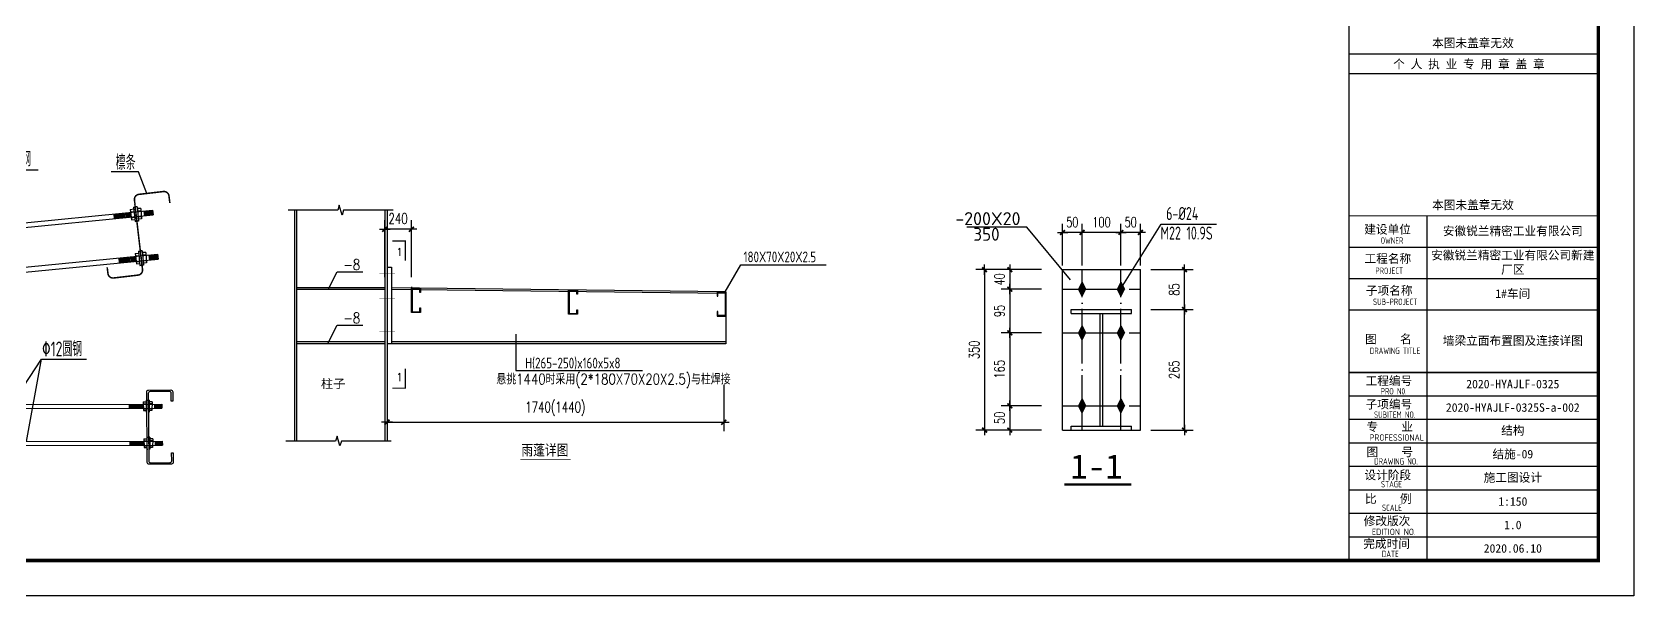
# Model space of a CAD drawing. Extents: x 293620 to 503924, y -252071 to 755100.
# Drawn here: x 424863 to 492302, y -34730 to -10961 of the extents above; entities that cross this region are included whole.
import ezdxf
from ezdxf.enums import TextEntityAlignment as Align

# ---------------------------------------------------------------- set-up
doc = ezdxf.new("R2010")
doc.units = 0
doc.header["$LTSCALE"] = 1000
doc.header["$MEASUREMENT"] = 0
doc.linetypes.add('DOTE', pattern=[2.42, 2, -0.2, 0.02, -0.2])
doc.layers.get('Defpoints').update_dxf_attribs({"color": 250})
for name, color, linetype in [('11', 3, 'Continuous'), ('3T_WOOD', 21, 'Continuous'), ('DOTE', 14, 'DOTE'), ('OTHER', 7, 'Continuous'), ('PT', 4, 'Continuous'), ('PUB_DIM', 171, 'Continuous'), ('PUB_TEXT', 7, 'Continuous'), ('PUB_TITLE', 171, 'Continuous'), ('TEXT', 7, 'Continuous'), ('THIN', 7, 'Continuous'), ('TK', 4, 'Continuous'), ('WINDOW', 140, 'Continuous'), ('XIANGTU', 7, 'Continuous')]:
    doc.layers.add(name, color=color, linetype=linetype)
doc.layers.add('尺寸标注', color=9, linetype='Continuous', lineweight=18)
doc.styles.add('-宋体', font='', dxfattribs={"width": 0.8})
doc.styles.add('_HZHT', font='txt.shx', dxfattribs={"bigfont": 'HZHT.shx'})
doc.styles.add('_HZTXT', font='txt.shx', dxfattribs={"width": 0.8, "bigfont": 'hztxt.shx'})
doc.styles.add('_TSSDENG', font='TSSDENG', dxfattribs={"width": 0.666667})
doc.styles.add('DIM_FONT', font='SIMPLEX', dxfattribs={"width": 0.7, "bigfont": 'GBCBIG'})
doc.styles.add('TSSD_REIN', font='tssdeng.shx', dxfattribs={"width": 0.7, "bigfont": 'tssdchn.shx'})
doc.styles.add('图签宋体', font='', dxfattribs={"height": 300})
doc.styles.get('-宋体').set_extended_font_data('SimSun')
doc.styles.get('图签宋体').set_extended_font_data('NSimSun')
doc.dimstyles.new('DIMN', dxfattribs={"dimtxt": 300, "dimasz": 100, "dimexe": 250, "dimexo": 300, "dimgap": 150, "dimtad": 1, "dimdec": 0, "dimzin": 0, "dimdsep": 46, "dimtxsty": 'DIM_FONT', "dimblk": 'ARCHTICK', "dimcen": 0.09, "dimclrt": 7, "dimazin": 2, "dimtfac": 1, "dimtdec": 0, "dimtix": 1, "dimtmove": 2, "dimatfit": 3, "dimfxl": 0, "dimtolj": 1, "dimtzin": 0, "dimarcsym": 0})

# ---------------------------------------------------------------- blocks, each defined once
blk = doc.blocks.new('GeYuanFrame_75601806', base_point=(20.09, 4.53))
at = {"layer": 'PUB_TITLE'}
blk.add_lwpolyline([(803.09, 14.53), (803.09, 111.33)], dxfattribs=at)
at = {"layer": 'TK'}
for p, q in [((781.09, 102.53), (851.09, 102.53)), ((781.09, 93.73), (851.09, 93.73)), ((781.09, 84.93), (803.09, 84.93)), ((781.09, 84.93), (851.09, 84.93)), ((781.09, 67.37), (851.09, 67.37)), ((781.09, 67.33), (851.09, 67.33)), ((781.09, 60.77), (851.09, 60.77)), ((781.09, 54.17), (851.09, 54.17)), ((781.09, 47.57), (851.09, 47.57)), ((781.09, 40.97), (851.09, 40.97)), ((781.09, 34.37), (851.09, 34.37)), ((781.09, 27.77), (851.09, 27.77)), ((781.09, 21.17), (851.09, 21.17)), ((781.09, 14.53), (851.09, 14.53))]:
    blk.add_line(p, q, dxfattribs=at)
blk.add_lwpolyline([(20.09, 4.53), (20.09, 598.53), (861.09, 598.53), (861.09, 4.53)], close=True, dxfattribs=at)
at = {"layer": 'TK', "const_width": 1}
blk.add_lwpolyline([(45.09, 588.53), (851.09, 588.53), (851.09, 14.53), (45.09, 14.53)], close=True, dxfattribs=at)
at = {"layer": 'TK'}
for points, const_width in [([(781.09, 588.53), (781.09, 14.53)], 0.4), ([(781.09, 156.83), (851.09, 156.83)], 0.35), ([(781.09, 111.33), (851.09, 111.33)], 0.35), ([(781.09, 67.37), (851.09, 67.37)], 0.35)]:
    blk.add_lwpolyline(points, dxfattribs=dict(at, const_width=const_width))
blk.add_lwpolyline([(781.09, 151.33), (851.09, 151.33)], dxfattribs=at)
at = {"layer": 'TK', "style": '图签宋体'}
for s, p in [('本图未盖章无效', (804.43, 158.7)), ('个 人 执 业 专 用 章 盖 章', (793.52, 152.77)), ('本图未盖章无效', (804.43, 113.2)), ('建设单位', (785.39, 106.33)), ('工程名称', (785.47, 98.12)), ('子项名称', (785.85, 89.14)), ('图    名', (785.63, 75.5)), ('工程编号', (785.77, 63.77)), ('子项编号', (785.77, 57.19)), ('专    业', (786.01, 50.88)), ('图    号', (786.02, 43.77)), ('设计阶段', (785.45, 37.32)), ('比    例', (785.59, 30.63)), ('修改版次', (785.24, 24.41)), ('完成时间', (785.11, 18.02))]:
    blk.add_text(s, height=2.4, dxfattribs=at).set_placement(p)
at = {"layer": 'TK', "style": 'TSSD_REIN'}
for s, width, p in [('OWNER', 0.7, (789.98, 103.48)), ('PROJECT', 0.7, (788.52, 95.02)), ('SUB-PROJECT', 0.7, (787.86, 86.3)), ('DRAWING TITLE', 0.7, (786.97, 72.53)), ('PRO N0.', 0.7, (790.01, 61.15)), ('SUBITEM NO.', 0.7, (788.15, 54.58)), ('PROFESSIONAL', 0.8, (786.88, 48.15)), ('DRAWING NO.', 0.7, (788.19, 41.45)), ('STAGE', 0.7, (790.09, 35.03)), ('SCALE', 0.7, (790.38, 28.42)), ('EDITION NO.', 0.8, (787.53, 21.64)), ('DATE', 0.7, (790.33, 15.45))]:
    blk.add_text(s, height=1.8, dxfattribs=dict(at, width=width)).set_placement(p)
at = {"layer": 'TK', "char_height": 2.4, "width": 48, "attachment_point": 5, "style": '图签宋体'}
for s, insert in [('安徽锐兰精密工业有限公司', (827.09, 106.93)), ('安徽锐兰精密工业有限公司新建厂区', (827.09, 98.13)), ('1#车间', (827.09, 89.33)), ('墙梁立面布置图及连接详图', (827.09, 76.13)), ('2020-HYAJLF-0325', (827.09, 64.07)), ('2020-HYAJLF-0325S-a-002', (827.09, 57.47)), ('结构', (827.09, 50.87)), ('结施-09', (827.09, 44.27)), ('施工图设计', (827.09, 37.67)), ('1:150', (827.09, 31.07)), ('1.0', (827.09, 24.47)), ('2020.06.10', (827.09, 17.88))]:
    blk.add_mtext(s, dxfattribs=dict(at, insert=insert))
blk = doc.blocks.new('_DIMX')
blk.add_line((-150, 0), (150, 0))
at = {"const_width": 50}
blk.add_lwpolyline([(-70, -70), (70, 70)], dxfattribs=at)
blk = doc.blocks.new('*D479')
at = {"layer": 'Defpoints', "color": 0}
for p in [(3164519, -11337), (3162244, -17184), (3164519, -17184)]:
    blk.add_point(p, dxfattribs=at)
at = {"layer": 'PUB_DIM', "color": 0, "lineweight": -2}
for p, q in [((3164144, -11337), (3161932, -11337)), ((3162244, -11338), (3162244, -17183)), ((3164144, -17184), (3161932, -17184))]:
    blk.add_line(p, q, dxfattribs=at)
at = {"layer": 'PUB_DIM', "color": 0, "lineweight": -2, "xscale": 1.25, "yscale": 1.25, "zscale": 1.25}
for p, rotation in [((3162244, -11337), 90), ((3162244, -17184), 270)]:
    blk.add_blockref('_DIMX', p, dxfattribs=dict(at, rotation=rotation))
at = {"layer": 'PUB_DIM', "color": 7, "insert": (3161869, -14260), "char_height": 375, "attachment_point": 5, "rotation": 90, "style": 'DIM_FONT'}
blk.add_mtext('\\A1;350', dxfattribs=at)
blk = doc.blocks.new('_ArchTick')
at = {"color": 0, "linetype": 'ByBlock', "const_width": 0.4}
blk.add_lwpolyline([(-0.5, -0.5), (0.5, 0.5)], dxfattribs=at)
blk = doc.blocks.new('*D480')
at = {"layer": 'Defpoints', "color": 0}
for p in [(3164692, -11337), (3163165, -12045), (3164692, -12045)]:
    blk.add_point(p, dxfattribs=at)
at = {"layer": 'PUB_DIM', "color": 0, "lineweight": -2}
for p, q in [((3164317, -11337), (3162853, -11337)), ((3163165, -11335), (3163165, -11334)), ((3163165, -11337), (3163165, -12045)), ((3164317, -12045), (3162853, -12045)), ((3163165, -12047), (3163165, -12048))]:
    blk.add_line(p, q, dxfattribs=at)
at = {"layer": 'PUB_DIM', "color": 0, "lineweight": -2, "xscale": 1.25, "yscale": 1.25, "zscale": 1.25}
for p, rotation in [((3163165, -11337), 270), ((3163165, -12045), 90)]:
    blk.add_blockref('_DIMX', p, dxfattribs=dict(at, rotation=rotation))
at = {"layer": 'PUB_DIM', "color": 7, "insert": (3162790, -11691), "char_height": 375, "attachment_point": 5, "rotation": 90, "style": 'DIM_FONT'}
blk.add_mtext('\\A1;40', dxfattribs=at)
blk = doc.blocks.new('*D481')
at = {"layer": 'Defpoints', "color": 0}
for p in [(3164692, -12045), (3163165, -13640), (3164692, -13640)]:
    blk.add_point(p, dxfattribs=at)
at = {"layer": 'PUB_DIM', "color": 0, "lineweight": -2}
for p, q in [((3164317, -12045), (3162853, -12045)), ((3163165, -12047), (3163165, -13639)), ((3164317, -13640), (3162853, -13640))]:
    blk.add_line(p, q, dxfattribs=at)
at = {"layer": 'PUB_DIM', "color": 0, "lineweight": -2, "xscale": 1.25, "yscale": 1.25, "zscale": 1.25}
for p, rotation in [((3163165, -12045), 90), ((3163165, -13640), 270)]:
    blk.add_blockref('_DIMX', p, dxfattribs=dict(at, rotation=rotation))
at = {"layer": 'PUB_DIM', "color": 7, "insert": (3162790, -12843), "char_height": 375, "attachment_point": 5, "rotation": 90, "style": 'DIM_FONT'}
blk.add_mtext('\\A1;95', dxfattribs=at)
blk = doc.blocks.new('*D482')
at = {"layer": 'Defpoints', "color": 0}
for p in [(3164692, -16298), (3163165, -17184), (3164692, -17184)]:
    blk.add_point(p, dxfattribs=at)
at = {"layer": 'PUB_DIM', "color": 0, "lineweight": -2}
for p, q in [((3164317, -16298), (3162853, -16298)), ((3163165, -16299), (3163165, -17183)), ((3164317, -17184), (3162853, -17184))]:
    blk.add_line(p, q, dxfattribs=at)
at = {"layer": 'PUB_DIM', "color": 0, "lineweight": -2, "xscale": 1.25, "yscale": 1.25, "zscale": 1.25}
for p, rotation in [((3163165, -16298), 90), ((3163165, -17184), 270)]:
    blk.add_blockref('_DIMX', p, dxfattribs=dict(at, rotation=rotation))
at = {"layer": 'PUB_DIM', "color": 7, "insert": (3162790, -16741), "char_height": 375, "attachment_point": 5, "rotation": 90, "style": 'DIM_FONT'}
blk.add_mtext('\\A1;50', dxfattribs=at)
blk = doc.blocks.new('*D483')
at = {"layer": 'Defpoints', "color": 0}
for p in [(3164692, -13640), (3163165, -16298), (3164692, -16298)]:
    blk.add_point(p, dxfattribs=at)
at = {"layer": 'PUB_DIM', "color": 0, "lineweight": -2}
for p, q in [((3164317, -13640), (3162853, -13640)), ((3163165, -13641), (3163165, -16297)), ((3164317, -16298), (3162853, -16298))]:
    blk.add_line(p, q, dxfattribs=at)
at = {"layer": 'PUB_DIM', "color": 0, "lineweight": -2, "xscale": 1.25, "yscale": 1.25, "zscale": 1.25}
for p, rotation in [((3163165, -13640), 90), ((3163165, -16298), 270)]:
    blk.add_blockref('_DIMX', p, dxfattribs=dict(at, rotation=rotation))
at = {"layer": 'PUB_DIM', "color": 7, "insert": (3162790, -14969), "char_height": 375, "attachment_point": 5, "rotation": 90, "style": 'DIM_FONT'}
blk.add_mtext('\\A1;165', dxfattribs=at)
blk = doc.blocks.new('*D484')
at = {"layer": 'Defpoints', "color": 0}
for p in [(3167212, -9980), (3167212, -11561), (3167921, -11561)]:
    blk.add_point(p, dxfattribs=at)
at = {"layer": 'PUB_DIM', "color": 0, "lineweight": -2}
for p, q in [((3167212, -11186), (3167212, -9668)), ((3167921, -11186), (3167921, -9668)), ((3167211, -9980), (3167210, -9980)), ((3167921, -9980), (3167212, -9980)), ((3167922, -9980), (3167924, -9980))]:
    blk.add_line(p, q, dxfattribs=at)
at = {"layer": 'PUB_DIM', "color": 0, "lineweight": -2, "xscale": 1.25, "yscale": 1.25, "zscale": 1.25}
blk.add_blockref('_DIMX', (3167212, -9980), dxfattribs=at)
at = {"layer": 'PUB_DIM', "color": 0, "lineweight": -2, "xscale": 1.25, "yscale": 1.25, "zscale": 1.25, "rotation": 180}
blk.add_blockref('_DIMX', (3167921, -9980), dxfattribs=at)
at = {"layer": 'PUB_DIM', "color": 7, "insert": (3167567, -9605), "char_height": 375, "attachment_point": 5, "style": 'DIM_FONT'}
blk.add_mtext('\\A1;50', dxfattribs=at)
blk = doc.blocks.new('*D485')
at = {"layer": 'Defpoints', "color": 0}
for p in [(3165795, -9980), (3165795, -11561), (3167212, -11561)]:
    blk.add_point(p, dxfattribs=at)
at = {"layer": 'PUB_DIM', "color": 0, "lineweight": -2}
for p, q in [((3165795, -11186), (3165795, -9668)), ((3167212, -11186), (3167212, -9668)), ((3167211, -9980), (3165796, -9980))]:
    blk.add_line(p, q, dxfattribs=at)
at = {"layer": 'PUB_DIM', "color": 0, "lineweight": -2, "xscale": 1.25, "yscale": 1.25, "zscale": 1.25, "rotation": 180}
blk.add_blockref('_DIMX', (3165795, -9980), dxfattribs=at)
at = {"layer": 'PUB_DIM', "color": 0, "lineweight": -2, "xscale": 1.25, "yscale": 1.25, "zscale": 1.25}
blk.add_blockref('_DIMX', (3167212, -9980), dxfattribs=at)
at = {"layer": 'PUB_DIM', "color": 7, "insert": (3166504, -9605), "char_height": 375, "attachment_point": 5, "style": 'DIM_FONT'}
blk.add_mtext('\\A1;100', dxfattribs=at)
blk = doc.blocks.new('*D486')
at = {"layer": 'Defpoints', "color": 0}
for p in [(3165086, -9980), (3165086, -11561), (3165795, -11561)]:
    blk.add_point(p, dxfattribs=at)
at = {"layer": 'PUB_DIM', "color": 0, "lineweight": -2}
for p, q in [((3165086, -11186), (3165086, -9668)), ((3165795, -11186), (3165795, -9668)), ((3165085, -9980), (3165084, -9980)), ((3165795, -9980), (3165086, -9980)), ((3165796, -9980), (3165797, -9980))]:
    blk.add_line(p, q, dxfattribs=at)
at = {"layer": 'PUB_DIM', "color": 0, "lineweight": -2, "xscale": 1.25, "yscale": 1.25, "zscale": 1.25}
blk.add_blockref('_DIMX', (3165086, -9980), dxfattribs=at)
at = {"layer": 'PUB_DIM', "color": 0, "lineweight": -2, "xscale": 1.25, "yscale": 1.25, "zscale": 1.25, "rotation": 180}
blk.add_blockref('_DIMX', (3165795, -9980), dxfattribs=at)
at = {"layer": 'PUB_DIM', "color": 7, "insert": (3165441, -9605), "char_height": 375, "attachment_point": 5, "style": 'DIM_FONT'}
blk.add_mtext('\\A1;50', dxfattribs=at)
blk = doc.blocks.new('*D487')
at = {"layer": 'Defpoints', "color": 0}
for p in [(3167921, -11337), (3169526, -11337), (3167921, -12790)]:
    blk.add_point(p, dxfattribs=at)
at = {"layer": 'PUB_DIM', "color": 0, "lineweight": -2}
for p, q in [((3168296, -11337), (3169838, -11337)), ((3169526, -12788), (3169526, -11338)), ((3168296, -12790), (3169838, -12790))]:
    blk.add_line(p, q, dxfattribs=at)
at = {"layer": 'PUB_DIM', "color": 0, "lineweight": -2, "xscale": 1.25, "yscale": 1.25, "zscale": 1.25}
for p, rotation in [((3169526, -11337), 90), ((3169526, -12790), 270)]:
    blk.add_blockref('_DIMX', p, dxfattribs=dict(at, rotation=rotation))
at = {"layer": 'PUB_DIM', "color": 7, "insert": (3169151, -12063), "char_height": 375, "attachment_point": 5, "rotation": 90, "style": 'DIM_FONT'}
blk.add_mtext('\\A1;85', dxfattribs=at)
blk = doc.blocks.new('*D488')
at = {"layer": 'Defpoints', "color": 0}
for p in [(3167921, -12790), (3169526, -12790), (3167921, -17184)]:
    blk.add_point(p, dxfattribs=at)
at = {"layer": 'PUB_DIM', "color": 0, "lineweight": -2}
for p, q in [((3168296, -12790), (3169838, -12790)), ((3169526, -17183), (3169526, -12791)), ((3168296, -17184), (3169838, -17184))]:
    blk.add_line(p, q, dxfattribs=at)
at = {"layer": 'PUB_DIM', "color": 0, "lineweight": -2, "xscale": 1.25, "yscale": 1.25, "zscale": 1.25}
for p, rotation in [((3169526, -12790), 90), ((3169526, -17184), 270)]:
    blk.add_blockref('_DIMX', p, dxfattribs=dict(at, rotation=rotation))
at = {"layer": 'PUB_DIM', "color": 7, "insert": (3169151, -14987), "char_height": 375, "attachment_point": 5, "rotation": 90, "style": 'DIM_FONT'}
blk.add_mtext('\\A1;265', dxfattribs=at)
blk = doc.blocks.new('A$C00360C84')
at = {"layer": 'WINDOW'}
blk.add_lwpolyline([(177.9, 74.9), (183.8, 25.3, -0.414214), (175.1, 14.2), (55.9, 0, -0.414214), (44.8, 8.8), (0, 386.1, -0.414214), (8.8, 397.2), (127.9, 411.4, -0.414214), (139, 402.6), (144.9, 353), (137, 352), (132, 393.7, 0.414214), (120.9, 402.5), (17.6, 390.2, 0.414214), (8.9, 379.1), (51.8, 17.6, 0.414214), (62.9, 8.9), (166.2, 21.2, 0.414214), (175, 32.3), (170, 74)], format="xyb", close=True, dxfattribs=at)
blk = doc.blocks.new('45654654')
at = {"layer": '11'}
for p, q in [((-254750, -25953), (-254132, -24561)), ((-254007, -27029), (-254132, -24561)), ((-254132, -24561), (-252793, -24561)), ((-250456, -24607), (-251091, -24607)), ((-250262, -25108), (-250456, -24607)), ((-256325, -25121), (-256816, -25121)), ((-256103, -25704), (-256325, -25121)), ((-256663, -26141), (-250130, -25498)), ((-256651, -26251), (-250118, -25609)), ((-251033, -25587), (-251021, -25697)), ((-251006, -25584), (-250994, -25695)), ((-250980, -25581), (-250968, -25692)), ((-250953, -25578), (-250942, -25689)), ((-250927, -25575), (-250915, -25686)), ((-250900, -25573), (-250889, -25683)), ((-250874, -25570), (-250862, -25680)), ((-250848, -25567), (-250836, -25677)), ((-250821, -25564), (-250809, -25674)), ((-250795, -25561), (-250783, -25672)), ((-250761, -25562), (-250749, -25672)), ((-250735, -25559), (-250723, -25669)), ((-250708, -25556), (-250696, -25666)), ((-250682, -25553), (-250670, -25664)), ((-250655, -25550), (-250643, -25661)), ((-250649, -25479), (-250567, -25469)), ((-250649, -25479), (-250619, -25723)), ((-250642, -25536), (-250562, -25526)), ((-250625, -25674), (-250548, -25664)), ((-250619, -25723), (-250543, -25714)), ((-250571, -25428), (-250539, -25424)), ((-250571, -25428), (-250538, -25758)), ((-250490, -25421), (-250512, -25422)), ((-250490, -25421), (-250458, -25750)), ((-250404, -25455), (-250486, -25461)), ((-250400, -25512), (-250481, -25518)), ((-250390, -25651), (-250468, -25656)), ((-250386, -25700), (-250463, -25706)), ((-250404, -25455), (-250386, -25700)), ((-250331, -25518), (-250319, -25629)), ((-250305, -25515), (-250293, -25626)), ((-250278, -25512), (-250266, -25623)), ((-250252, -25509), (-250240, -25620)), ((-250225, -25507), (-250214, -25617)), ((-250199, -25504), (-250187, -25614)), ((-250176, -25504), (-250164, -25614)), ((-250150, -25501), (-250138, -25611)), ((-250130, -25498), (-250118, -25609)), ((-260189, -26489), (-255939, -26069)), ((-256463, -26051), (-256381, -26041)), ((-256463, -26051), (-256381, -26041)), ((-256463, -26051), (-256433, -26295)), ((-256463, -26051), (-256433, -26295)), ((-256385, -26000), (-256361, -25997)), ((-256385, -26000), (-256361, -25997)), ((-256385, -26000), (-256352, -26329)), ((-256385, -26000), (-256352, -26329)), ((-256312, -25993), (-256333, -25994)), ((-256312, -25993), (-256333, -25994)), ((-256312, -25993), (-256280, -26322)), ((-256312, -25993), (-256280, -26322)), ((-256226, -26027), (-256308, -26033)), ((-256226, -26027), (-256308, -26033)), ((-256222, -26085), (-256303, -26090)), ((-256222, -26085), (-256303, -26090)), ((-256226, -26027), (-256208, -26273)), ((-256226, -26027), (-256208, -26273)), ((-256186, -26095), (-256174, -26206)), ((-256159, -26092), (-256147, -26203)), ((-256140, -26089), (-256128, -26200)), ((-256133, -26090), (-256121, -26200)), ((-256114, -26086), (-256102, -26197)), ((-256106, -26087), (-256094, -26197)), ((-256087, -26083), (-256075, -26194)), ((-256080, -26084), (-256068, -26194)), ((-256061, -26081), (-256049, -26191)), ((-256053, -26081), (-256041, -26192)), ((-256034, -26078), (-256022, -26188)), ((-256027, -26078), (-256015, -26189)), ((-256008, -26075), (-255996, -26185)), ((-255985, -26075), (-255973, -26185)), ((-255958, -26072), (-255947, -26183)), ((-255939, -26069), (-255927, -26180)), ((-250538, -25758), (-250511, -25754)), ((-250458, -25750), (-250479, -25752)), ((-260177, -26599), (-255927, -26180)), ((-256842, -26158), (-256830, -26269)), ((-256815, -26155), (-256803, -26266)), ((-256789, -26152), (-256777, -26263)), ((-256762, -26149), (-256750, -26260)), ((-256736, -26147), (-256724, -26257)), ((-256709, -26144), (-256697, -26254)), ((-256683, -26141), (-256671, -26251)), ((-256663, -26141), (-256651, -26251)), ((-256656, -26138), (-256644, -26248)), ((-256636, -26138), (-256624, -26248)), ((-256630, -26135), (-256618, -26246)), ((-256610, -26135), (-256598, -26245)), ((-256603, -26132), (-256591, -26243)), ((-256583, -26132), (-256571, -26243)), ((-256570, -26133), (-256558, -26243)), ((-256557, -26129), (-256545, -26240)), ((-256543, -26130), (-256531, -26240)), ((-256530, -26126), (-256518, -26237)), ((-256517, -26127), (-256505, -26238)), ((-256504, -26124), (-256492, -26234)), ((-256490, -26124), (-256478, -26235)), ((-256477, -26121), (-256466, -26231)), ((-256464, -26121), (-256452, -26232)), ((-256456, -26108), (-256376, -26098)), ((-256451, -26107), (-256370, -26097)), ((-256439, -26245), (-256362, -26236)), ((-256439, -26245), (-256362, -26236)), ((-256433, -26295), (-256357, -26285)), ((-256433, -26295), (-256357, -26285)), ((-256352, -26329), (-256332, -26327)), ((-256347, -26329), (-256327, -26326)), ((-256280, -26322), (-256301, -26324)), ((-256280, -26322), (-256301, -26324)), ((-256212, -26223), (-256289, -26228)), ((-256212, -26223), (-256289, -26228)), ((-256208, -26273), (-256285, -26278)), ((-256208, -26273), (-256285, -26278)), ((-250456, -26455), (-250424, -26451)), ((-250456, -26455), (-250423, -26784)), ((-250375, -26447), (-250396, -26448)), ((-250375, -26447), (-250343, -26776)), ((-256547, -27167), (-250014, -26524)), ((-256535, -27278), (-250002, -26635)), ((-250917, -26613), (-250905, -26724)), ((-250891, -26610), (-250879, -26721)), ((-250864, -26607), (-250852, -26718)), ((-250838, -26605), (-250826, -26715)), ((-250811, -26602), (-250799, -26712)), ((-250785, -26599), (-250773, -26709)), ((-250758, -26596), (-250746, -26707)), ((-250732, -26593), (-250720, -26704)), ((-250705, -26590), (-250693, -26701)), ((-250679, -26587), (-250667, -26698)), ((-250645, -26588), (-250633, -26699)), ((-250619, -26585), (-250607, -26696)), ((-250592, -26582), (-250580, -26693)), ((-250566, -26579), (-250554, -26690)), ((-250539, -26577), (-250528, -26687)), ((-250534, -26505), (-250452, -26495)), ((-250534, -26505), (-250503, -26749)), ((-250527, -26562), (-250446, -26552)), ((-250509, -26700), (-250432, -26690)), ((-250503, -26749), (-250427, -26740)), ((-250423, -26784), (-250396, -26781)), ((-250288, -26482), (-250371, -26487)), ((-250284, -26539), (-250365, -26545)), ((-250343, -26776), (-250363, -26778)), ((-250274, -26677), (-250352, -26683)), ((-250271, -26727), (-250347, -26732)), ((-250288, -26482), (-250271, -26727)), ((-250216, -26544), (-250204, -26655)), ((-250189, -26541), (-250177, -26652)), ((-250163, -26539), (-250151, -26649)), ((-250136, -26536), (-250124, -26646)), ((-250110, -26533), (-250098, -26643)), ((-250083, -26530), (-250071, -26641)), ((-250060, -26530), (-250049, -26641)), ((-250034, -26527), (-250022, -26638)), ((-250014, -26524), (-250002, -26635)), ((-260075, -27515), (-255823, -27095)), ((-260063, -27626), (-255811, -27206)), ((-256726, -27184), (-256714, -27295)), ((-256700, -27181), (-256688, -27292)), ((-256673, -27179), (-256661, -27289)), ((-256647, -27176), (-256635, -27286)), ((-256620, -27173), (-256608, -27283)), ((-256594, -27170), (-256582, -27281)), ((-256567, -27167), (-256555, -27278)), ((-256547, -27167), (-256535, -27278)), ((-256541, -27164), (-256529, -27275)), ((-256521, -27164), (-256509, -27275)), ((-256514, -27161), (-256502, -27272)), ((-256494, -27161), (-256482, -27272)), ((-256488, -27159), (-256476, -27269)), ((-256468, -27158), (-256456, -27269)), ((-256454, -27159), (-256442, -27270)), ((-256441, -27156), (-256429, -27266)), ((-256428, -27156), (-256416, -27267)), ((-256415, -27153), (-256403, -27263)), ((-256401, -27153), (-256389, -27264)), ((-256388, -27150), (-256376, -27260)), ((-256375, -27151), (-256363, -27261)), ((-256362, -27147), (-256350, -27258)), ((-256348, -27077), (-256266, -27067)), ((-256348, -27077), (-256266, -27067)), ((-256348, -27077), (-256317, -27321)), ((-256348, -27077), (-256317, -27321)), ((-256348, -27148), (-256336, -27258)), ((-256341, -27134), (-256260, -27124)), ((-256336, -27133), (-256255, -27123)), ((-256270, -27026), (-256245, -27023)), ((-256270, -27026), (-256245, -27023)), ((-256270, -27026), (-256237, -27356)), ((-256270, -27026), (-256237, -27356)), ((-256197, -27019), (-256218, -27021)), ((-256197, -27019), (-256218, -27021)), ((-256197, -27019), (-256165, -27349)), ((-256197, -27019), (-256165, -27349)), ((-256110, -27054), (-256193, -27060)), ((-256110, -27054), (-256193, -27060)), ((-256106, -27111), (-256187, -27117)), ((-256106, -27111), (-256187, -27117)), ((-256110, -27054), (-256092, -27299)), ((-256110, -27054), (-256092, -27299)), ((-256070, -27122), (-256058, -27232)), ((-256043, -27119), (-256032, -27229)), ((-256025, -27115), (-256013, -27226)), ((-256017, -27116), (-256005, -27226)), ((-255998, -27113), (-255986, -27223)), ((-255991, -27113), (-255979, -27224)), ((-255972, -27110), (-255960, -27220)), ((-255964, -27110), (-255952, -27221)), ((-255945, -27107), (-255933, -27217)), ((-255938, -27107), (-255926, -27218)), ((-255919, -27104), (-255907, -27215)), ((-255911, -27104), (-255899, -27215)), ((-255892, -27101), (-255880, -27212)), ((-255869, -27101), (-255857, -27212)), ((-255843, -27098), (-255831, -27209)), ((-255823, -27095), (-255811, -27206)), ((-256323, -27272), (-256246, -27262)), ((-256323, -27272), (-256246, -27262)), ((-256317, -27321), (-256241, -27312)), ((-256317, -27321), (-256241, -27312)), ((-256237, -27356), (-256216, -27353)), ((-256232, -27355), (-256211, -27353)), ((-256165, -27349), (-256185, -27350)), ((-256165, -27349), (-256185, -27350)), ((-256096, -27249), (-256174, -27255)), ((-256096, -27249), (-256174, -27255)), ((-256092, -27299), (-256169, -27304)), ((-256092, -27299), (-256169, -27304)), ((-258388, -30026), (-257698, -28968)), ((-258045, -30886), (-257698, -28968)), ((-257698, -28968), (-256654, -28968)), ((-253403, -30026), (-252713, -28968)), ((-253061, -30886), (-252713, -28968)), ((-252713, -28968), (-251670, -28968)), ((-254937, -29643), (-254657, -29085)), ((-254657, -29085), (-253883, -29085)), ((-260388, -30028), (-254780, -30023)), ((-260388, -30026), (-260387, -30121)), ((-260387, -30121), (-254779, -30115)), ((-260365, -30026), (-260364, -30118)), ((-260343, -30025), (-260342, -30118)), ((-260321, -30025), (-260320, -30118)), ((-260299, -30025), (-260298, -30118)), ((-260277, -30025), (-260276, -30117)), ((-260254, -30025), (-260254, -30117)), ((-260232, -30024), (-260231, -30117)), ((-260211, -29968), (-260142, -29966)), ((-260211, -29968), (-260205, -30172)), ((-260209, -30015), (-260142, -30013)), ((-260206, -30131), (-260141, -30129)), ((-260205, -30172), (-260141, -30171)), ((-260142, -29932), (-260121, -29931)), ((-260142, -29932), (-260141, -30208)), ((-260081, -29932), (-260098, -29931)), ((-260081, -29932), (-260081, -30207)), ((-260012, -29967), (-260081, -29966)), ((-260013, -30015), (-260081, -30013)), ((-260016, -30131), (-260081, -30129)), ((-260017, -30172), (-260081, -30171)), ((-260012, -29967), (-260017, -30172)), ((-259988, -30027), (-259987, -30120)), ((-259966, -30027), (-259965, -30119)), ((-259944, -30026), (-259943, -30119)), ((-259922, -30026), (-259921, -30119)), ((-259899, -30026), (-259898, -30119)), ((-259877, -30026), (-259876, -30118)), ((-259855, -30026), (-259854, -30118)), ((-255536, -30023), (-255535, -30116)), ((-255514, -30023), (-255513, -30116)), ((-255492, -30023), (-255491, -30115)), ((-255470, -30023), (-255469, -30115)), ((-255448, -30022), (-255447, -30115)), ((-255425, -30022), (-255425, -30115)), ((-255403, -30022), (-255402, -30114)), ((-255387, -30023), (-249916, -30020)), ((-255387, -30023), (-255386, -30116)), ((-255386, -30116), (-249915, -30113)), ((-255381, -30022), (-255380, -30114)), ((-255364, -30023), (-255363, -30116)), ((-255359, -30021), (-255358, -30114)), ((-255342, -30023), (-255341, -30116)), ((-255337, -30021), (-255336, -30114)), ((-255320, -30023), (-255319, -30115)), ((-255309, -30024), (-255308, -30117)), ((-255298, -30022), (-255297, -30115)), ((-255287, -30024), (-255286, -30117)), ((-255276, -30022), (-255275, -30115)), ((-255264, -30024), (-255264, -30117)), ((-255253, -30022), (-255253, -30115)), ((-255242, -30024), (-255241, -30116)), ((-255231, -30022), (-255230, -30114)), ((-255220, -30023), (-255219, -30116)), ((-255214, -29965), (-255145, -29963)), ((-255214, -29965), (-255145, -29963)), ((-255214, -29965), (-255208, -30170)), ((-255214, -29965), (-255208, -30170)), ((-255213, -30013), (-255145, -30011)), ((-255210, -30128), (-255145, -30127)), ((-255210, -30128), (-255145, -30127)), ((-255208, -30013), (-255141, -30011)), ((-255208, -30170), (-255145, -30168)), ((-255208, -30170), (-255145, -30168)), ((-255145, -29929), (-255125, -29929)), ((-255145, -29929), (-255125, -29929)), ((-255145, -29929), (-255144, -30205)), ((-255145, -29929), (-255144, -30205)), ((-255084, -29929), (-255102, -29929)), ((-255084, -29929), (-255102, -29929)), ((-255084, -29929), (-255084, -30205)), ((-255084, -29929), (-255084, -30205)), ((-255015, -29965), (-255084, -29963)), ((-255015, -29965), (-255084, -29963)), ((-255016, -30013), (-255084, -30011)), ((-255016, -30013), (-255084, -30011)), ((-255019, -30128), (-255084, -30126)), ((-255019, -30128), (-255084, -30126)), ((-255020, -30170), (-255084, -30168)), ((-255020, -30170), (-255084, -30168)), ((-255015, -29965), (-255020, -30170)), ((-255015, -29965), (-255020, -30170)), ((-254987, -30024), (-254986, -30117)), ((-254965, -30024), (-254964, -30117)), ((-254949, -30023), (-254948, -30116)), ((-254943, -30024), (-254942, -30117)), ((-254927, -30023), (-254926, -30115)), ((-254921, -30024), (-254920, -30116)), ((-254905, -30023), (-254904, -30115)), ((-254898, -30023), (-254897, -30116)), ((-254882, -30022), (-254881, -30115)), ((-254876, -30023), (-254875, -30116)), ((-254860, -30022), (-254859, -30115)), ((-254854, -30023), (-254853, -30116)), ((-254838, -30022), (-254837, -30114)), ((-254819, -30024), (-254818, -30116)), ((-254797, -30024), (-254796, -30116)), ((-254780, -30023), (-254779, -30115)), ((-250672, -30020), (-250671, -30113)), ((-250650, -30020), (-250649, -30113)), ((-250628, -30020), (-250627, -30113)), ((-250606, -30020), (-250605, -30112)), ((-250584, -30020), (-250583, -30112)), ((-250561, -30019), (-250560, -30112)), ((-250539, -30019), (-250538, -30112)), ((-250517, -30019), (-250516, -30112)), ((-250495, -30019), (-250494, -30111)), ((-250473, -30018), (-250472, -30111)), ((-250445, -30022), (-250444, -30114)), ((-250423, -30021), (-250422, -30114)), ((-250400, -30021), (-250400, -30114)), ((-250378, -30021), (-250377, -30114)), ((-250356, -30021), (-250355, -30113)), ((-250346, -29962), (-250277, -29960)), ((-250346, -29962), (-250340, -30167)), ((-250344, -30010), (-250276, -30008)), ((-250341, -30126), (-250276, -30124)), ((-250340, -30167), (-250276, -30165)), ((-250277, -29926), (-250276, -30202)), ((-250277, -29926), (-250250, -29926)), ((-250209, -29927), (-250227, -29926)), ((-250209, -29927), (-250209, -30202)), ((-250140, -29962), (-250209, -29961)), ((-250141, -30010), (-250209, -30008)), ((-250144, -30126), (-250209, -30124)), ((-250145, -30167), (-250209, -30165)), ((-250140, -29962), (-250145, -30167)), ((-250085, -30020), (-250084, -30113)), ((-250063, -30020), (-250062, -30113)), ((-250041, -30020), (-250040, -30112)), ((-250018, -30020), (-250017, -30112)), ((-249996, -30019), (-249995, -30112)), ((-249974, -30019), (-249973, -30112)), ((-249955, -30021), (-249954, -30114)), ((-249933, -30021), (-249932, -30113)), ((-249916, -30020), (-249915, -30113)), ((-260141, -30208), (-260124, -30207)), ((-260081, -30207), (-260098, -30207)), ((-255144, -30205), (-255127, -30205)), ((-255140, -30205), (-255123, -30205)), ((-255084, -30205), (-255101, -30204)), ((-255084, -30205), (-255101, -30204)), ((-250276, -30202), (-250253, -30202)), ((-250209, -30202), (-250226, -30202)), ((-260375, -30889), (-254767, -30883)), ((-260375, -30886), (-260374, -30981)), ((-260353, -30886), (-260352, -30979)), ((-260331, -30886), (-260330, -30979)), ((-260308, -30886), (-260307, -30978)), ((-260286, -30886), (-260285, -30978)), ((-260264, -30885), (-260263, -30978)), ((-260242, -30885), (-260241, -30978)), ((-260220, -30885), (-260219, -30978)), ((-260198, -30828), (-260129, -30826)), ((-260198, -30828), (-260192, -31033)), ((-260197, -30876), (-260129, -30874)), ((-260129, -30792), (-260109, -30792)), ((-260129, -30792), (-260128, -31068)), ((-260068, -30792), (-260086, -30792)), ((-260068, -30792), (-260068, -31068)), ((-259999, -30828), (-260068, -30826)), ((-260000, -30876), (-260068, -30874)), ((-259999, -30828), (-260004, -31033)), ((-259975, -30887), (-259975, -30980)), ((-259953, -30887), (-259952, -30980)), ((-259931, -30887), (-259930, -30980)), ((-259909, -30887), (-259908, -30979)), ((-259887, -30887), (-259886, -30979)), ((-259865, -30886), (-259864, -30979)), ((-259842, -30886), (-259841, -30979)), ((-255524, -30884), (-255523, -30976)), ((-255501, -30884), (-255501, -30976)), ((-255479, -30883), (-255478, -30976)), ((-255457, -30883), (-255456, -30976)), ((-255435, -30883), (-255434, -30976)), ((-255413, -30883), (-255412, -30975)), ((-255391, -30882), (-255390, -30975)), ((-255374, -30884), (-249903, -30881)), ((-255374, -30884), (-255373, -30977)), ((-255368, -30882), (-255367, -30975)), ((-255352, -30884), (-255351, -30976)), ((-255346, -30882), (-255345, -30975)), ((-255330, -30883), (-255329, -30976)), ((-255324, -30882), (-255323, -30974)), ((-255307, -30883), (-255306, -30976)), ((-255296, -30885), (-255295, -30978)), ((-255285, -30883), (-255284, -30976)), ((-255274, -30885), (-255273, -30977)), ((-255263, -30883), (-255262, -30975)), ((-255252, -30884), (-255251, -30977)), ((-255241, -30883), (-255240, -30975)), ((-255230, -30884), (-255229, -30977)), ((-255219, -30882), (-255218, -30975)), ((-255207, -30884), (-255206, -30977)), ((-255201, -30826), (-255132, -30824)), ((-255201, -30826), (-255132, -30824)), ((-255201, -30826), (-255196, -31030)), ((-255201, -30826), (-255196, -31030)), ((-255200, -30873), (-255132, -30872)), ((-255196, -30873), (-255128, -30871)), ((-255132, -30790), (-255112, -30789)), ((-255132, -30790), (-255112, -30789)), ((-255132, -30790), (-255132, -31066)), ((-255132, -30790), (-255132, -31066)), ((-255071, -30790), (-255089, -30789)), ((-255071, -30790), (-255089, -30789)), ((-255071, -30790), (-255071, -31065)), ((-255071, -30790), (-255071, -31065)), ((-255002, -30825), (-255071, -30824)), ((-255002, -30825), (-255071, -30824)), ((-255003, -30873), (-255071, -30871)), ((-255003, -30873), (-255071, -30871)), ((-255002, -30825), (-255008, -31030)), ((-255002, -30825), (-255008, -31030)), ((-254974, -30885), (-254974, -30978)), ((-254952, -30885), (-254951, -30977)), ((-254936, -30884), (-254935, -30976)), ((-254930, -30885), (-254929, -30977)), ((-254914, -30883), (-254913, -30976)), ((-254908, -30884), (-254907, -30977)), ((-254892, -30883), (-254891, -30976)), ((-254886, -30884), (-254885, -30977)), ((-254870, -30883), (-254869, -30976)), ((-254864, -30884), (-254863, -30976)), ((-254848, -30883), (-254847, -30975)), ((-254841, -30884), (-254840, -30976)), ((-254825, -30882), (-254824, -30975)), ((-254806, -30884), (-254805, -30977)), ((-254784, -30884), (-254783, -30977)), ((-254767, -30883), (-254766, -30976)), ((-250660, -30881), (-250659, -30974)), ((-250637, -30881), (-250637, -30973)), ((-250615, -30881), (-250614, -30973)), ((-250593, -30880), (-250592, -30973)), ((-250571, -30880), (-250570, -30973)), ((-250549, -30880), (-250548, -30973)), ((-250527, -30880), (-250526, -30972)), ((-250504, -30879), (-250503, -30972)), ((-250482, -30879), (-250481, -30972)), ((-250460, -30879), (-250459, -30972)), ((-250432, -30882), (-250431, -30975)), ((-250410, -30882), (-250409, -30975)), ((-250388, -30882), (-250387, -30974)), ((-250366, -30882), (-250365, -30974)), ((-250343, -30881), (-250342, -30974)), ((-250333, -30823), (-250264, -30821)), ((-250333, -30823), (-250327, -31028)), ((-250332, -30871), (-250264, -30869)), ((-250264, -30787), (-250237, -30786)), ((-250264, -30787), (-250263, -31063)), ((-250196, -30787), (-250214, -30787)), ((-250196, -30787), (-250196, -31063)), ((-250127, -30823), (-250196, -30821)), ((-250128, -30871), (-250196, -30869)), ((-250127, -30823), (-250132, -31028)), ((-250072, -30881), (-250071, -30973)), ((-250050, -30881), (-250049, -30973)), ((-250028, -30880), (-250027, -30973)), ((-250006, -30880), (-250005, -30973)), ((-249983, -30880), (-249983, -30973)), ((-249961, -30880), (-249960, -30972)), ((-249942, -30882), (-249941, -30974)), ((-249920, -30881), (-249919, -30974)), ((-249903, -30881), (-249902, -30973)), ((-260374, -30981), (-254766, -30976)), ((-260194, -30991), (-260129, -30990)), ((-260192, -31033), (-260129, -31031)), ((-260128, -31068), (-260111, -31068)), ((-260068, -31068), (-260085, -31068)), ((-260003, -30991), (-260068, -30990)), ((-260004, -31033), (-260068, -31031)), ((-255373, -30977), (-249902, -30973)), ((-255197, -30989), (-255132, -30987)), ((-255197, -30989), (-255132, -30987)), ((-255196, -31030), (-255132, -31029)), ((-255196, -31030), (-255132, -31029)), ((-255132, -31066), (-255114, -31065)), ((-255127, -31066), (-255110, -31065)), ((-255071, -31065), (-255089, -31065)), ((-255071, -31065), (-255089, -31065)), ((-255006, -30989), (-255071, -30987)), ((-255006, -30989), (-255071, -30987)), ((-255008, -31030), (-255071, -31029)), ((-255008, -31030), (-255071, -31029)), ((-250329, -30986), (-250264, -30984)), ((-250327, -31028), (-250263, -31026)), ((-250263, -31063), (-250241, -31062)), ((-250196, -31063), (-250214, -31063)), ((-250131, -30986), (-250196, -30984)), ((-250132, -31028), (-250196, -31026))]:
    blk.add_line(p, q, dxfattribs=at)
at = {"layer": 'PT', "const_width": 35.5}
for points in [[(-251186, -26828), (-251168, -26973, 0.414214), (-251037, -27077), (-250468, -27010, 0.414214), (-250364, -26879), (-250544, -25341)], [(-250543, -25339), (-250552, -25261, -0.414214), (-250448, -25129), (-249879, -25063, -0.414214), (-249748, -25166), (-249728, -25329)], [(-256363, -25933), (-256372, -25854, -0.414214), (-256268, -25723), (-255699, -25656, -0.414214), (-255568, -25760), (-255547, -25923)], [(-257006, -27422), (-256988, -27567, 0.414214), (-256857, -27670), (-256287, -27604, 0.414214), (-256184, -27473), (-256364, -25935)]]:
    blk.add_lwpolyline(points, format="xyb", dxfattribs=at)
at = {"layer": 'THIN'}
blk.add_lwpolyline([(-259981, -28385), (-260113, -27176), (-260384, -27122), (-259876, -26920), (-260147, -26866), (-260245, -25924)], dxfattribs=at)
at = {"layer": 'XIANGTU', "const_width": 35}
blk.add_lwpolyline([(-254211, -32755), (-257526, -32755)], dxfattribs=at)
at = {"xscale": 4.319999999971309, "yscale": 4.320000000006985, "zscale": 4.32, "rotation": 353.6496118490315}
for p in [(-260314, -31368), (-255318, -31331), (-250451, -31390)]:
    blk.add_blockref('A$C00360C84', p, dxfattribs=at)
at = {"layer": 'TEXT', "style": 'TSSD_REIN', "width": 0.7}
for s, height, p in [('\x8212圆钢', 345.6, (-253901, -24479)), ('檩条', 345.6, (-250985, -24555)), ('檩条', 345.6, (-256772, -25063)), ('\x8212圆钢', 345.6, (-257692, -28902)), ('墙梁', 345.6, (-254489, -29004)), ('\x8212圆钢', 345.6, (-252708, -28902)), ('双层拉条示意图', 630, (-257344, -32660)), ('具体尺寸以实际放样为准！', 360, (-257324, -33308))]:
    blk.add_text(s, height=height, dxfattribs=at).set_placement(p)
blk = doc.blocks.new('*D543')
at = {"layer": 'Defpoints', "color": 0}
for p in [(324063, -264490), (333513, -264490), (333513, -265843)]:
    blk.add_point(p, dxfattribs=at)
at = {"layer": 'PUB_DIM', "color": 0, "lineweight": -2}
for p, q in [((324063, -264790), (324063, -266093)), ((333513, -264790), (333513, -266093)), ((324064, -265843), (333512, -265843))]:
    blk.add_line(p, q, dxfattribs=at)
at = {"layer": 'PUB_DIM', "color": 0, "lineweight": -2, "rotation": 180}
blk.add_blockref('_DIMX', (324063, -265843), dxfattribs=at)
at = {"layer": 'PUB_DIM', "color": 0, "lineweight": -2}
blk.add_blockref('_DIMX', (333513, -265843), dxfattribs=at)
at = {"layer": 'PUB_DIM', "color": 7, "insert": (328788, -265465), "char_height": 300, "attachment_point": 5, "style": 'DIM_FONT'}
blk.add_mtext('\\A1;1740(1440)', dxfattribs=at)
blk = doc.blocks.new('*D544')
at = {"layer": 'Defpoints', "color": 0}
for p in [(324000, -260420), (324000, -262063), (324747, -262063)]:
    blk.add_point(p, dxfattribs=at)
at = {"layer": 'PUB_DIM', "color": 0, "lineweight": -2}
for p, q in [((324000, -261763), (324000, -260170)), ((324747, -261763), (324747, -260170)), ((323999, -260420), (323998, -260420)), ((324747, -260420), (324000, -260420)), ((324748, -260420), (324749, -260420))]:
    blk.add_line(p, q, dxfattribs=at)
blk.add_blockref('_DIMX', (324000, -260420), dxfattribs=at)
at = {"layer": 'PUB_DIM', "color": 0, "lineweight": -2, "rotation": 180}
blk.add_blockref('_DIMX', (324747, -260420), dxfattribs=at)
at = {"layer": 'PUB_DIM', "color": 7, "insert": (324373, -260120), "char_height": 300, "attachment_point": 5, "style": 'DIM_FONT'}
blk.add_mtext('\\A1;240', dxfattribs=at)
blk = doc.blocks.new('234324432')
for p, q in [((3165086.2, -11336.6), (3167921.2, -11336.6)), ((3165086.2, -17183.8), (3165086.2, -11336.6)), ((3167921.2, -17183.8), (3167921.2, -11336.6)), ((3165795, -11787.9), (3165664.1, -12045.3)), ((3165795, -12302.8), (3165664.1, -12045.3)), ((3165795, -11787.9), (3165925.8, -12045.3)), ((3165795, -12302.8), (3165925.8, -12045.3)), ((3167212.5, -11787.9), (3167081.6, -12045.3)), ((3167212.5, -12302.8), (3167081.6, -12045.3)), ((3167212.5, -11787.9), (3167343.3, -12045.3)), ((3167212.5, -12302.8), (3167343.3, -12045.3)), ((3165405.1, -12789.5), (3167602.3, -12789.5)), ((3165405.1, -12931.3), (3165405.1, -12789.5)), ((3167602.3, -12931.3), (3167602.3, -12789.5)), ((3165405.1, -12931.3), (3167602.3, -12931.3)), ((3165795, -13382.6), (3165664.1, -13640)), ((3165795, -13382.6), (3165925.8, -13640)), ((3166459.4, -17042), (3166459.4, -12931.3)), ((3166548, -17042), (3166548, -12931.3)), ((3167212.5, -13382.6), (3167081.6, -13640)), ((3167212.5, -13382.6), (3167343.3, -13640)), ((3165795, -13897.4), (3165664.1, -13640)), ((3165795, -13897.4), (3165925.8, -13640)), ((3167212.5, -13897.4), (3167081.6, -13640)), ((3167212.5, -13897.4), (3167343.3, -13640)), ((3165795, -16040.4), (3165664.1, -16297.8)), ((3165795, -16555.3), (3165664.1, -16297.8)), ((3165795, -16040.4), (3165925.8, -16297.8)), ((3165795, -16555.3), (3165925.8, -16297.8)), ((3167212.5, -16040.4), (3167081.6, -16297.8)), ((3167212.5, -16555.3), (3167081.6, -16297.8)), ((3167212.5, -16040.4), (3167343.3, -16297.8)), ((3167212.5, -16555.3), (3167343.3, -16297.8)), ((3165086.2, -17183.8), (3167921.2, -17183.8)), ((3165405.1, -17042), (3167602.3, -17042)), ((3165405.1, -17183.8), (3165405.1, -17042)), ((3167602.3, -17183.8), (3167602.3, -17042))]:
    blk.add_line(p, q)
for points in [[(3165370, -11710.4), (3163786.6, -9787.9), (3161598.1, -9787.9)], [(3167277.9, -11916.6), (3168682, -9679), (3170693.5, -9679)]]:
    blk.add_lwpolyline(points)
at = {"const_width": 88.6}
blk.add_lwpolyline([(3165145.6, -19173.4), (3167594.5, -19173.4)], dxfattribs=at)
for points in [[(3165795, -11787.9), (3165664.1, -12045.3), (3165795, -12045.3)], [(3165795, -12302.8), (3165664.1, -12045.3), (3165795, -12045.3)], [(3165795, -11787.9), (3165925.8, -12045.3), (3165795, -12045.3)], [(3165795, -12302.8), (3165925.8, -12045.3), (3165795, -12045.3)], [(3167212.5, -11787.9), (3167081.6, -12045.3), (3167212.5, -12045.3)], [(3167212.5, -12302.8), (3167081.6, -12045.3), (3167212.5, -12045.3)], [(3167212.5, -11787.9), (3167343.3, -12045.3), (3167212.5, -12045.3)], [(3167212.5, -12302.8), (3167343.3, -12045.3), (3167212.5, -12045.3)], [(3165795, -13382.6), (3165664.1, -13640), (3165795, -13640)], [(3165795, -13382.6), (3165925.8, -13640), (3165795, -13640)], [(3167212.5, -13382.6), (3167081.6, -13640), (3167212.5, -13640)], [(3167212.5, -13382.6), (3167343.3, -13640), (3167212.5, -13640)], [(3165795, -13897.4), (3165664.1, -13640), (3165795, -13640)], [(3165795, -13897.4), (3165925.8, -13640), (3165795, -13640)], [(3167212.5, -13897.4), (3167081.6, -13640), (3167212.5, -13640)], [(3167212.5, -13897.4), (3167343.3, -13640), (3167212.5, -13640)], [(3165795, -16040.4), (3165664.1, -16297.8), (3165795, -16297.8)], [(3165795, -16555.3), (3165664.1, -16297.8), (3165795, -16297.8)], [(3165795, -16040.4), (3165925.8, -16297.8), (3165795, -16297.8)], [(3165795, -16555.3), (3165925.8, -16297.8), (3165795, -16297.8)], [(3167212.5, -16040.4), (3167081.6, -16297.8), (3167212.5, -16297.8)], [(3167212.5, -16555.3), (3167081.6, -16297.8), (3167212.5, -16297.8)], [(3167212.5, -16040.4), (3167343.3, -16297.8), (3167212.5, -16297.8)], [(3167212.5, -16555.3), (3167343.3, -16297.8), (3167212.5, -16297.8)]]:
    blk.add_solid(points)
at = {"layer": 'DOTE'}
for p, q in [((3165795, -17183.8), (3165795, -11336.6)), ((3167212.5, -17183.8), (3167212.5, -11336.6)), ((3165086.2, -12045.3), (3167921.2, -12045.3)), ((3165086.2, -13640), (3167921.2, -13640)), ((3165086.2, -16297.8), (3167921.2, -16297.8))]:
    blk.add_line(p, q, dxfattribs=at)
at = {"style": '-宋体', "width": 1.058226}
blk.add_text('1-1', height=885.94, dxfattribs=at).set_placement((3165365.9, -18951.5))
at = {"layer": '尺寸标注', "color": 7, "style": 'TSSD_REIN'}
for s, width, p, p2 in [('-200X20', 0.928304, (3161179.9, -9714.9), (3163554.2, -9714.9)), ('350', 0.969873, (3161836.4, -10283), (3162793.2, -10283))]:
    blk.add_text(s, height=475, dxfattribs=dict(at, width=width)).set_placement(p, p2, align=Align.FIT)
at = {"layer": '尺寸标注', "color": 7, "style": 'TSSD_REIN', "width": 0.7}
for s, p in [('6-%%C24', (3168857.9, -9527.3)), ('M22 10.9S', (3168655, -10240.9))]:
    blk.add_text(s, height=475, dxfattribs=at).set_placement(p)
at = {"layer": 'PUB_DIM'}
for p1, p2, distance, text, picture, middle in [((3165795, -11560.6), (3165086.2, -11560.6), -1580.2, '50', '*D486', (3165440.6, -9605.4)), ((3167212.5, -11560.6), (3165795, -11560.6), -1580.2, '100', '*D485', (3166503.7, -9605.4)), ((3167921.2, -11560.6), (3167212.5, -11560.6), -1580.2, '50', '*D484', (3167566.8, -9605.4)), ((3164519.2, -11336.6), (3164519.2, -17183.8), -2274.8, '350', '*D479', (3161869.4, -14260.2)), ((3164691.8, -11336.6), (3164691.8, -12045.3), -1526.5, '40', '*D480', (3162790.3, -11691)), ((3167921.2, -12789.5), (3167921.2, -11336.6), -1604.7, '85', '*D487', (3169150.9, -12063)), ((3164691.8, -12045.3), (3164691.8, -13640), -1526.5, '95', '*D481', (3162790.3, -12842.7)), ((3167921.2, -17183.8), (3167921.2, -12789.5), -1604.7, '265', '*D488', (3169150.9, -14986.6)), ((3164691.8, -13640), (3164691.8, -16297.8), -1526.5, '165', '*D483', (3162790.3, -14968.9)), ((3164691.8, -16297.8), (3164691.8, -17183.8), -1526.5, '50', '*D482', (3162790.3, -16740.8))]:
    dim = blk.add_aligned_dim(p1=p1, p2=p2, distance=distance, text=text, dimstyle='DIMN', override={"dimscale": 1.25, "dimlfac": 0.8, "dimadec": 0}, dxfattribs=at)
    dim.commit()
    dim.dimension.update_dxf_attribs({"geometry": picture, "text_midpoint": middle})
blk = doc.blocks.new('ERREDF')
for p, q in [((321462.9, -259886), (321462.9, -266370.4)), ((321525.9, -259886), (321525.9, -266370.4)), ((324000, -259886), (324000, -266370.4)), ((324063, -259886), (324063, -266370.4)), ((322414.3, -262113.1), (322668, -261619.2)), ((322668, -261619.2), (323384.8, -261619.2)), ((324063, -261487.1), (324189, -261487.1)), ((324189, -261487.1), (324189, -263637.7)), ((333556.2, -262176), (333990.1, -261425.1)), ((333990.1, -261425.1), (336389.8, -261425.1)), ((324000, -262062.7), (321525.9, -262062.7)), ((333576, -262176.3), (324189, -262062.7)), ((324747, -262042.1), (324747, -262758.2)), ((324000, -262113.1), (321525.9, -262113.1)), ((333576, -262226.7), (324189, -262113.1)), ((333576, -262176.3), (333576, -263637.7)), ((322414.3, -263611.8), (322668, -263117.8)), ((322668, -263117.8), (323384.8, -263117.8)), ((324000, -263587.3), (321525.9, -263587.3)), ((324000, -263637.7), (321525.9, -263637.7)), ((333576, -263637.7), (324063, -263637.7)), ((333576, -263587.3), (324189, -263587.3))]:
    blk.add_line(p, q)
for points, const_width in [([(323843.5, -261674.8), (324284.2, -261674.8)], 12.6), ([(323843.5, -262377.5), (324284.2, -262377.5)], 12.6), ([(323843.5, -263300.9), (324284.2, -263300.9)], 12.6), ([(327807.6, -266884.6), (329219.3, -266884.6)], 18.9)]:
    blk.add_lwpolyline(points, dxfattribs=dict(const_width=const_width))
for points in [[(325002.9, -262630.1), (325002.9, -262756.1), (324754.8, -262756.1), (324754.8, -262072.5), (325002.9, -262072.5), (325002.9, -262198.5), (324984, -262198.5), (324984, -262091.4), (324773.7, -262091.4), (324773.7, -262737.2), (324984, -262737.2), (324984, -262630.1)], [(329406.2, -262680.4), (329406.2, -262806.4), (329158.1, -262806.4), (329158.1, -262122.8), (329406.2, -262122.8), (329406.2, -262248.8), (329387.3, -262248.8), (329387.3, -262141.7), (329177, -262141.7), (329177, -262787.5), (329387.3, -262787.5), (329387.3, -262680.4)], [(333327.9, -262733.9), (333327.9, -262859.9), (333576, -262859.9), (333576, -262176.3), (333327.9, -262176.3), (333327.9, -262302.3), (333346.8, -262302.3), (333346.8, -262195.2), (333557.1, -262195.2), (333557.1, -262841), (333346.8, -262841), (333346.8, -262733.9)]]:
    blk.add_lwpolyline(points, close=True)
blk.add_lwpolyline([(327677.6, -263372.3), (327677.6, -264392.3), (331238.3, -264392.3)])
at = {"layer": 'OTHER'}
for p, q in [((322725.1, -259747.4), (322681, -259886)), ((322800.7, -260024.6), (322725.1, -259747.4)), ((322681, -259886), (321286.5, -259886)), ((322844.8, -259886), (322800.7, -260024.6)), ((324239.4, -259886), (322844.8, -259886)), ((322618, -266370.4), (321223.5, -266370.4)), ((322662.1, -266231.8), (322618, -266370.4)), ((322737.7, -266509), (322662.1, -266231.8)), ((322781.8, -266370.4), (322737.7, -266509)), ((324176.4, -266370.4), (322781.8, -266370.4))]:
    blk.add_line(p, q, dxfattribs=at)
at = {"layer": 'PUB_DIM', "const_width": 31.5}
for points in [[(324213.8, -260749.8), (324578.9, -260749.8), (324578.9, -261299.4)], [(324213.8, -264886.6), (324578.9, -264886.6), (324578.9, -264337)]]:
    blk.add_lwpolyline(points, dxfattribs=at)
at = {"layer": 'PUB_TEXT', "width": 0.8}
for s, height, style, p in [('1', 220.5, '_HZHT', (324337.5, -261171.5)), ('-8', 301.6, '_HZHT', (322835.4, -261565.2)), ('-8', 301.6, '_HZHT', (322835.4, -263063.9)), ('1', 220.5, '_HZHT', (324337.5, -264685.4)), ('雨蓬详图', 302.4, '-宋体', (327835.1, -266774.2, 189.3))]:
    blk.add_text(s, height=height, dxfattribs=dict(at, style=style)).set_placement(p)
at = {"layer": 'PUB_TEXT', "style": '-宋体'}
blk.add_text('柱子', height=252, dxfattribs=at).set_placement((322208.7, -264884.9))
at = {"layer": '尺寸标注', "color": 7}
for s, style, width, p in [('180X70X20X2.5', '_TSSDENG', 0.77768, (334069.3, -261347.7)), ('H(265-250)x160x5x8', '_TSSDENG', 0.77768, (327940.7, -264331.4)), ('悬挑1440时采用(2*180X70X20X2.5)与柱焊接', '_HZTXT', 0.8, (327133.2, -264781.6))]:
    blk.add_text(s, height=301.6, dxfattribs=dict(at, style=style, width=width)).set_placement(p)
at = {"layer": 'PUB_DIM'}
for p1, p2, distance, text, picture, middle in [((324747, -262062.7), (324000, -262062.7), -1642.4, '240', '*D544', (324373.5, -260120.3)), ((324063, -264490.2), (333513, -264490.2), -1353.1, '1740(1440)', '*D543', (328788, -265464.8))]:
    dim = blk.add_aligned_dim(p1=p1, p2=p2, distance=distance, text=text, dimstyle='DIMN', override={"dimlfac": 0.33333}, dxfattribs=at)
    dim.commit()
    dim.dimension.update_dxf_attribs({"geometry": picture, "text_midpoint": middle})

msp = doc.modelspace()

# ---------------------------------------------------------------- block references
for name, p, xscale, yscale, zscale in [('45654654', (882422.3, 27654.6), 1.809000000357628, 1.809000000357628, 1.809), ('ERREDF', (-46288.1, 371357.2), 1.499999962747097, 1.499999962747097, 1.4999999625)]:
    msp.add_blockref(name, p, dxfattribs=dict(xscale=xscale, yscale=yscale, zscale=zscale))
at = {"layer": '3T_WOOD'}
for name, p, xscale, yscale, zscale in [('GeYuanFrame_75601806', (366151.8, -34730.2), 150, 150, 150), ('234324432', (-3190592.8, -7871.3), 1.155999970622361, 1.155999971553683, 1.1559999711)]:
    msp.add_blockref(name, p, dxfattribs=dict(at, xscale=xscale, yscale=yscale, zscale=zscale))

doc.saveas('drawing.dxf')
